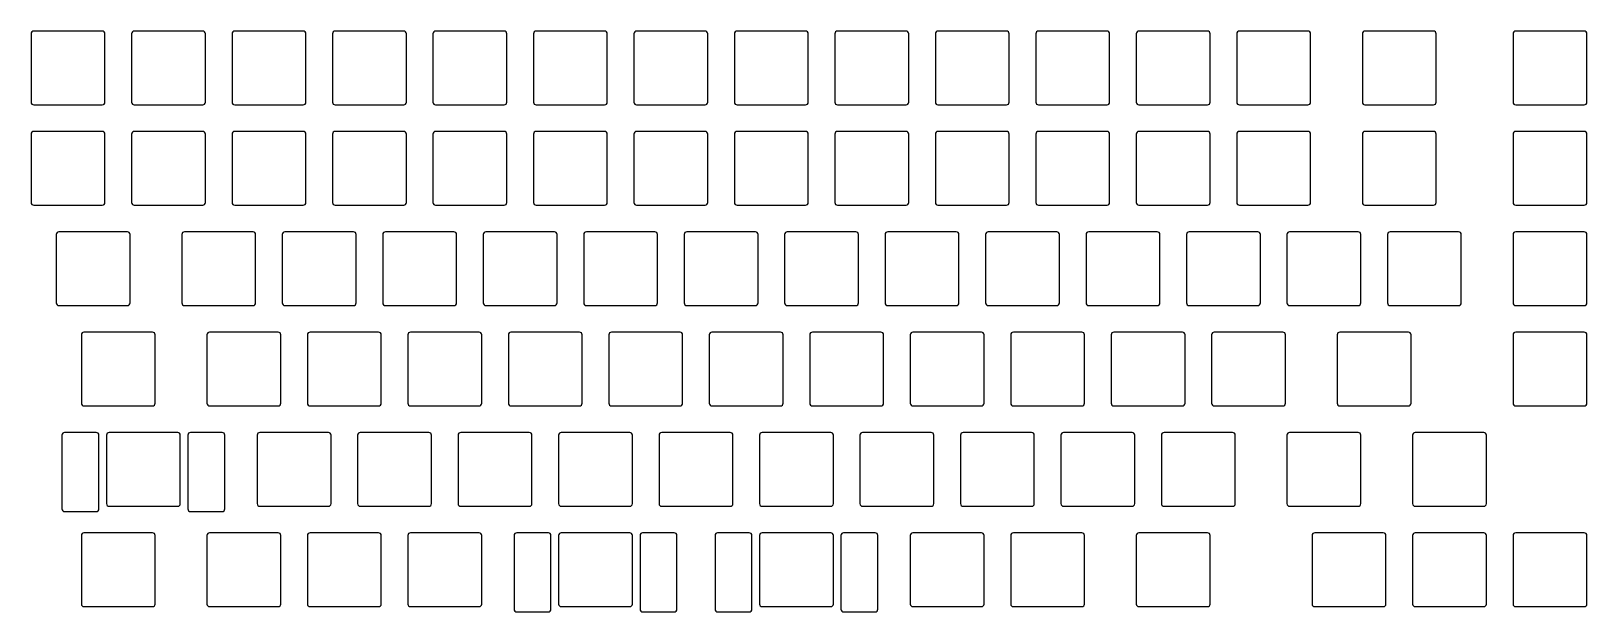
# Model space of a CAD drawing. Header units: millimetres. Extents: x 3 to 298, y -113 to -3.
import ezdxf

# ---------------------------------------------------------------- set-up
doc = ezdxf.new("R2010")
doc.units = ezdxf.units.MM

msp = doc.modelspace()

# ---------------------------------------------------------------- linework, layer by layer
for p, q in [((16.025, -2.525), (3.025, -2.525)), ((35.075, -2.525), (22.075, -2.525)), ((54.125, -2.525), (41.125, -2.525)), ((73.175, -2.525), (60.175, -2.525)), ((92.225, -2.525), (79.225, -2.525)), ((111.275, -2.525), (98.275, -2.525)), ((130.325, -2.525), (117.325, -2.525)), ((149.375, -2.525), (136.375, -2.525)), ((168.425, -2.525), (155.425, -2.525)), ((187.475, -2.525), (174.475, -2.525)), ((206.525, -2.525), (193.525, -2.525)), ((225.575, -2.525), (212.575, -2.525)), ((244.625, -2.525), (231.625, -2.525)), ((268.4375, -2.525), (255.4375, -2.525)), ((297.0125, -2.525), (284.0125, -2.525)), ((2.525, -3.025), (2.525, -16.025)), ((16.525, -16.025), (16.525, -3.025)), ((21.575, -3.025), (21.575, -16.025)), ((35.575, -16.025), (35.575, -3.025)), ((40.625, -3.025), (40.625, -16.025)), ((54.625, -16.025), (54.625, -3.025)), ((59.675, -3.025), (59.675, -16.025)), ((73.675, -16.025), (73.675, -3.025)), ((78.725, -3.025), (78.725, -16.025)), ((92.725, -16.025), (92.725, -3.025)), ((97.775, -3.025), (97.775, -16.025)), ((111.775, -16.025), (111.775, -3.025)), ((116.825, -3.025), (116.825, -16.025)), ((130.825, -16.025), (130.825, -3.025)), ((135.875, -3.025), (135.875, -16.025)), ((149.875, -16.025), (149.875, -3.025)), ((154.925, -3.025), (154.925, -16.025)), ((168.925, -16.025), (168.925, -3.025)), ((173.975, -3.025), (173.975, -16.025)), ((187.975, -16.025), (187.975, -3.025)), ((193.025, -3.025), (193.025, -16.025)), ((207.025, -16.025), (207.025, -3.025)), ((212.075, -3.025), (212.075, -16.025)), ((226.075, -16.025), (226.075, -3.025)), ((231.125, -3.025), (231.125, -16.025)), ((245.125, -16.025), (245.125, -3.025)), ((254.9375, -3.025), (254.9375, -16.025)), ((268.9375, -16.025), (268.9375, -3.025)), ((283.5125, -3.025), (283.5125, -16.025)), ((297.5125, -16.025), (297.5125, -3.025)), ((3.025, -16.525), (16.025, -16.525)), ((22.075, -16.525), (35.075, -16.525)), ((41.125, -16.525), (54.125, -16.525)), ((60.175, -16.525), (73.175, -16.525)), ((79.225, -16.525), (92.225, -16.525)), ((98.275, -16.525), (111.275, -16.525)), ((117.325, -16.525), (130.325, -16.525)), ((136.375, -16.525), (149.375, -16.525)), ((155.425, -16.525), (168.425, -16.525)), ((174.475, -16.525), (187.475, -16.525)), ((193.525, -16.525), (206.525, -16.525)), ((212.575, -16.525), (225.575, -16.525)), ((231.625, -16.525), (244.625, -16.525)), ((255.4375, -16.525), (268.4375, -16.525)), ((284.0125, -16.525), (297.0125, -16.525)), ((2.525, -22.075), (2.525, -35.075)), ((16.025, -21.575), (3.025, -21.575)), ((16.525, -35.075), (16.525, -22.075)), ((21.575, -22.075), (21.575, -35.075)), ((35.075, -21.575), (22.075, -21.575)), ((35.575, -35.075), (35.575, -22.075)), ((40.625, -22.075), (40.625, -35.075)), ((54.125, -21.575), (41.125, -21.575)), ((54.625, -35.075), (54.625, -22.075)), ((59.675, -22.075), (59.675, -35.075)), ((73.175, -21.575), (60.175, -21.575)), ((73.675, -35.075), (73.675, -22.075)), ((78.725, -22.075), (78.725, -35.075)), ((92.225, -21.575), (79.225, -21.575)), ((92.725, -35.075), (92.725, -22.075)), ((97.775, -22.075), (97.775, -35.075)), ((111.275, -21.575), (98.275, -21.575)), ((111.775, -35.075), (111.775, -22.075)), ((116.825, -22.075), (116.825, -35.075)), ((130.325, -21.575), (117.325, -21.575)), ((130.825, -35.075), (130.825, -22.075)), ((135.875, -22.075), (135.875, -35.075)), ((149.375, -21.575), (136.375, -21.575)), ((149.875, -35.075), (149.875, -22.075)), ((154.925, -22.075), (154.925, -35.075)), ((168.425, -21.575), (155.425, -21.575)), ((168.925, -35.075), (168.925, -22.075)), ((173.975, -22.075), (173.975, -35.075)), ((187.475, -21.575), (174.475, -21.575)), ((187.975, -35.075), (187.975, -22.075)), ((193.025, -22.075), (193.025, -35.075)), ((206.525, -21.575), (193.525, -21.575)), ((207.025, -35.075), (207.025, -22.075)), ((212.075, -22.075), (212.075, -35.075)), ((225.575, -21.575), (212.575, -21.575)), ((226.075, -35.075), (226.075, -22.075)), ((231.125, -22.075), (231.125, -35.075)), ((244.625, -21.575), (231.625, -21.575)), ((245.125, -35.075), (245.125, -22.075)), ((254.9375, -22.075), (254.9375, -35.075)), ((268.4375, -21.575), (255.4375, -21.575)), ((268.9375, -35.075), (268.9375, -22.075)), ((283.5125, -22.075), (283.5125, -35.075)), ((297.0125, -21.575), (284.0125, -21.575)), ((297.5125, -35.075), (297.5125, -22.075)), ((3.025, -35.575), (16.025, -35.575)), ((22.075, -35.575), (35.075, -35.575)), ((41.125, -35.575), (54.125, -35.575)), ((60.175, -35.575), (73.175, -35.575)), ((79.225, -35.575), (92.225, -35.575)), ((98.275, -35.575), (111.275, -35.575)), ((117.325, -35.575), (130.325, -35.575)), ((136.375, -35.575), (149.375, -35.575)), ((155.425, -35.575), (168.425, -35.575)), ((174.475, -35.575), (187.475, -35.575)), ((193.525, -35.575), (206.525, -35.575)), ((212.575, -35.575), (225.575, -35.575)), ((231.625, -35.575), (244.625, -35.575)), ((255.4375, -35.575), (268.4375, -35.575)), ((284.0125, -35.575), (297.0125, -35.575)), ((7.2875, -41.125), (7.2875, -54.125)), ((20.7875, -40.625), (7.7875, -40.625)), ((21.2875, -54.125), (21.2875, -41.125)), ((31.1, -41.125), (31.1, -54.125)), ((44.6, -40.625), (31.6, -40.625)), ((45.1, -54.125), (45.1, -41.125)), ((50.15, -41.125), (50.15, -54.125)), ((63.65, -40.625), (50.65, -40.625)), ((64.15, -54.125), (64.15, -41.125)), ((69.2, -41.125), (69.2, -54.125)), ((82.7, -40.625), (69.7, -40.625)), ((83.2, -54.125), (83.2, -41.125)), ((88.25, -41.125), (88.25, -54.125)), ((101.75, -40.625), (88.75, -40.625)), ((102.25, -54.125), (102.25, -41.125)), ((107.3, -41.125), (107.3, -54.125)), ((120.8, -40.625), (107.8, -40.625)), ((121.3, -54.125), (121.3, -41.125)), ((126.35, -41.125), (126.35, -54.125)), ((139.85, -40.625), (126.85, -40.625)), ((140.35, -54.125), (140.35, -41.125)), ((145.4, -41.125), (145.4, -54.125)), ((158.9, -40.625), (145.9, -40.625)), ((159.4, -54.125), (159.4, -41.125)), ((164.45, -41.125), (164.45, -54.125)), ((177.95, -40.625), (164.95, -40.625)), ((178.45, -54.125), (178.45, -41.125)), ((183.5, -41.125), (183.5, -54.125)), ((197, -40.625), (184, -40.625)), ((197.5, -54.125), (197.5, -41.125)), ((202.55, -41.125), (202.55, -54.125)), ((216.05, -40.625), (203.05, -40.625)), ((216.55, -54.125), (216.55, -41.125)), ((221.6, -41.125), (221.6, -54.125)), ((235.1, -40.625), (222.1, -40.625)), ((235.6, -54.125), (235.6, -41.125)), ((240.65, -41.125), (240.65, -54.125)), ((254.15, -40.625), (241.15, -40.625)), ((254.65, -54.125), (254.65, -41.125)), ((259.7, -41.125), (259.7, -54.125)), ((273.2, -40.625), (260.2, -40.625)), ((273.7, -54.125), (273.7, -41.125)), ((283.5125, -41.125), (283.5125, -54.125)), ((297.0125, -40.625), (284.0125, -40.625)), ((297.5125, -54.125), (297.5125, -41.125)), ((7.7875, -54.625), (20.7875, -54.625)), ((31.6, -54.625), (44.6, -54.625)), ((50.65, -54.625), (63.65, -54.625)), ((69.7, -54.625), (82.7, -54.625)), ((88.75, -54.625), (101.75, -54.625)), ((107.8, -54.625), (120.8, -54.625)), ((126.85, -54.625), (139.85, -54.625)), ((145.9, -54.625), (158.9, -54.625)), ((164.95, -54.625), (177.95, -54.625)), ((184, -54.625), (197, -54.625)), ((203.05, -54.625), (216.05, -54.625)), ((222.1, -54.625), (235.1, -54.625)), ((241.15, -54.625), (254.15, -54.625)), ((260.2, -54.625), (273.2, -54.625)), ((284.0125, -54.625), (297.0125, -54.625)), ((12.05, -60.175), (12.05, -73.175)), ((25.55, -59.675), (12.55, -59.675)), ((26.05, -73.175), (26.05, -60.175)), ((35.8625, -60.175), (35.8625, -73.175)), ((49.3625, -59.675), (36.3625, -59.675)), ((49.8625, -73.175), (49.8625, -60.175)), ((54.9125, -60.175), (54.9125, -73.175)), ((68.4125, -59.675), (55.4125, -59.675)), ((68.9125, -73.175), (68.9125, -60.175)), ((73.9625, -60.175), (73.9625, -73.175)), ((87.4625, -59.675), (74.4625, -59.675)), ((87.9625, -73.175), (87.9625, -60.175)), ((93.0125, -60.175), (93.0125, -73.175)), ((106.5125, -59.675), (93.5125, -59.675)), ((107.0125, -73.175), (107.0125, -60.175)), ((112.0625, -60.175), (112.0625, -73.175)), ((125.5625, -59.675), (112.5625, -59.675)), ((126.0625, -73.175), (126.0625, -60.175)), ((131.1125, -60.175), (131.1125, -73.175)), ((144.6125, -59.675), (131.6125, -59.675)), ((145.1125, -73.175), (145.1125, -60.175)), ((150.1625, -60.175), (150.1625, -73.175)), ((163.6625, -59.675), (150.6625, -59.675)), ((164.1625, -73.175), (164.1625, -60.175)), ((169.2125, -60.175), (169.2125, -73.175)), ((182.7125, -59.675), (169.7125, -59.675)), ((183.2125, -73.175), (183.2125, -60.175)), ((188.2625, -60.175), (188.2625, -73.175)), ((201.7625, -59.675), (188.7625, -59.675)), ((202.2625, -73.175), (202.2625, -60.175)), ((207.3125, -60.175), (207.3125, -73.175)), ((220.8125, -59.675), (207.8125, -59.675)), ((221.3125, -73.175), (221.3125, -60.175)), ((226.3625, -60.175), (226.3625, -73.175)), ((239.8625, -59.675), (226.8625, -59.675)), ((240.3625, -73.175), (240.3625, -60.175)), ((250.175, -60.175), (250.175, -73.175)), ((263.675, -59.675), (250.675, -59.675)), ((264.175, -73.175), (264.175, -60.175)), ((283.5125, -60.175), (283.5125, -73.175)), ((297.0125, -59.675), (284.0125, -59.675)), ((297.5125, -73.175), (297.5125, -60.175)), ((12.55, -73.675), (25.55, -73.675)), ((36.3625, -73.675), (49.3625, -73.675)), ((55.4125, -73.675), (68.4125, -73.675)), ((74.4625, -73.675), (87.4625, -73.675)), ((93.5125, -73.675), (106.5125, -73.675)), ((112.5625, -73.675), (125.5625, -73.675)), ((131.6125, -73.675), (144.6125, -73.675)), ((150.6625, -73.675), (163.6625, -73.675)), ((169.7125, -73.675), (182.7125, -73.675)), ((188.7625, -73.675), (201.7625, -73.675)), ((207.8125, -73.675), (220.8125, -73.675)), ((226.8625, -73.675), (239.8625, -73.675)), ((250.675, -73.675), (263.675, -73.675)), ((284.0125, -73.675), (297.0125, -73.675)), ((8.3745, -79.225), (8.3745, -93.225)), ((14.8745, -78.725), (8.8745, -78.725)), ((15.3745, -93.225), (15.3745, -79.225)), ((16.8125, -79.225), (16.8125, -92.225)), ((30.3125, -78.725), (17.3125, -78.725)), ((30.8125, -92.225), (30.8125, -79.225)), ((32.2505, -79.225), (32.2505, -93.225)), ((38.7505, -78.725), (32.7505, -78.725)), ((39.2505, -93.225), (39.2505, -79.225)), ((45.3875, -79.225), (45.3875, -92.225)), ((58.8875, -78.725), (45.8875, -78.725)), ((59.3875, -92.225), (59.3875, -79.225)), ((64.4375, -79.225), (64.4375, -92.225)), ((77.9375, -78.725), (64.9375, -78.725)), ((78.4375, -92.225), (78.4375, -79.225)), ((83.4875, -79.225), (83.4875, -92.225)), ((96.9875, -78.725), (83.9875, -78.725)), ((97.4875, -92.225), (97.4875, -79.225)), ((102.5375, -79.225), (102.5375, -92.225)), ((116.0375, -78.725), (103.0375, -78.725)), ((116.5375, -92.225), (116.5375, -79.225)), ((121.5875, -79.225), (121.5875, -92.225)), ((135.0875, -78.725), (122.0875, -78.725)), ((135.5875, -92.225), (135.5875, -79.225)), ((140.6375, -79.225), (140.6375, -92.225)), ((154.1375, -78.725), (141.1375, -78.725)), ((154.6375, -92.225), (154.6375, -79.225)), ((159.6875, -79.225), (159.6875, -92.225)), ((173.1875, -78.725), (160.1875, -78.725)), ((173.6875, -92.225), (173.6875, -79.225)), ((178.7375, -79.225), (178.7375, -92.225)), ((192.2375, -78.725), (179.2375, -78.725)), ((192.7375, -92.225), (192.7375, -79.225)), ((197.7875, -79.225), (197.7875, -92.225)), ((211.2875, -78.725), (198.2875, -78.725)), ((211.7875, -92.225), (211.7875, -79.225)), ((216.8375, -79.225), (216.8375, -92.225)), ((230.3375, -78.725), (217.3375, -78.725)), ((230.8375, -92.225), (230.8375, -79.225)), ((240.65, -79.225), (240.65, -92.225)), ((254.15, -78.725), (241.15, -78.725)), ((254.65, -92.225), (254.65, -79.225)), ((264.4625, -79.225), (264.4625, -92.225)), ((277.9625, -78.725), (264.9625, -78.725)), ((278.4625, -92.225), (278.4625, -79.225)), ((8.8745, -93.725), (14.8745, -93.725)), ((17.3125, -92.725), (30.3125, -92.725)), ((32.7505, -93.725), (38.7505, -93.725)), ((45.8875, -92.725), (58.8875, -92.725)), ((64.9375, -92.725), (77.9375, -92.725)), ((83.9875, -92.725), (96.9875, -92.725)), ((103.0375, -92.725), (116.0375, -92.725)), ((122.0875, -92.725), (135.0875, -92.725)), ((141.1375, -92.725), (154.1375, -92.725)), ((160.1875, -92.725), (173.1875, -92.725)), ((179.2375, -92.725), (192.2375, -92.725)), ((198.2875, -92.725), (211.2875, -92.725)), ((217.3375, -92.725), (230.3375, -92.725)), ((241.15, -92.725), (254.15, -92.725)), ((264.9625, -92.725), (277.9625, -92.725)), ((12.05, -98.275), (12.05, -111.275)), ((25.55, -97.775), (12.55, -97.775)), ((26.05, -111.275), (26.05, -98.275)), ((35.8625, -98.275), (35.8625, -111.275)), ((49.3625, -97.775), (36.3625, -97.775)), ((49.8625, -111.275), (49.8625, -98.275)), ((54.9125, -98.275), (54.9125, -111.275)), ((68.4125, -97.775), (55.4125, -97.775)), ((68.9125, -111.275), (68.9125, -98.275)), ((73.9625, -98.275), (73.9625, -111.275)), ((87.4625, -97.775), (74.4625, -97.775)), ((87.9625, -111.275), (87.9625, -98.275)), ((94.0995, -98.275), (94.0995, -112.275)), ((100.5995, -97.775), (94.5995, -97.775)), ((101.0995, -112.275), (101.0995, -98.275)), ((102.5375, -98.275), (102.5375, -111.275)), ((116.0375, -97.775), (103.0375, -97.775)), ((116.5375, -111.275), (116.5375, -98.275)), ((117.9755, -98.275), (117.9755, -112.275)), ((124.4755, -97.775), (118.4755, -97.775)), ((124.9755, -112.275), (124.9755, -98.275)), ((132.1995, -98.275), (132.1995, -112.275)), ((138.6995, -97.775), (132.6995, -97.775)), ((139.1995, -112.275), (139.1995, -98.275)), ((140.6375, -98.275), (140.6375, -111.275)), ((154.1375, -97.775), (141.1375, -97.775)), ((154.6375, -111.275), (154.6375, -98.275)), ((156.0755, -98.275), (156.0755, -112.275)), ((162.5755, -97.775), (156.5755, -97.775)), ((163.0755, -112.275), (163.0755, -98.275)), ((169.2125, -98.275), (169.2125, -111.275)), ((182.7125, -97.775), (169.7125, -97.775)), ((183.2125, -111.275), (183.2125, -98.275)), ((188.2625, -98.275), (188.2625, -111.275)), ((201.7625, -97.775), (188.7625, -97.775)), ((202.2625, -111.275), (202.2625, -98.275)), ((212.075, -98.275), (212.075, -111.275)), ((225.575, -97.775), (212.575, -97.775)), ((226.075, -111.275), (226.075, -98.275)), ((245.4125, -98.275), (245.4125, -111.275)), ((258.9125, -97.775), (245.9125, -97.775)), ((259.4125, -111.275), (259.4125, -98.275)), ((264.4625, -98.275), (264.4625, -111.275)), ((277.9625, -97.775), (264.9625, -97.775)), ((278.4625, -111.275), (278.4625, -98.275)), ((283.5125, -98.275), (283.5125, -111.275)), ((297.0125, -97.775), (284.0125, -97.775)), ((297.5125, -111.275), (297.5125, -98.275)), ((12.55, -111.775), (25.55, -111.775)), ((36.3625, -111.775), (49.3625, -111.775)), ((55.4125, -111.775), (68.4125, -111.775)), ((74.4625, -111.775), (87.4625, -111.775)), ((103.0375, -111.775), (116.0375, -111.775)), ((141.1375, -111.775), (154.1375, -111.775)), ((169.7125, -111.775), (182.7125, -111.775)), ((188.7625, -111.775), (201.7625, -111.775)), ((212.575, -111.775), (225.575, -111.775)), ((245.9125, -111.775), (258.9125, -111.775)), ((264.9625, -111.775), (277.9625, -111.775)), ((284.0125, -111.775), (297.0125, -111.775)), ((94.5995, -112.775), (100.5995, -112.775)), ((118.4755, -112.775), (124.4755, -112.775)), ((132.6995, -112.775), (138.6995, -112.775)), ((156.5755, -112.775), (162.5755, -112.775))]:
    msp.add_line(p, q)
for centre, start, end in [((3.025, -3.025), 90, 180), ((16.025, -3.025), 0, 90), ((22.075, -3.025), 90, 180), ((35.075, -3.025), 0, 90), ((41.125, -3.025), 90, 180), ((54.125, -3.025), 0, 90), ((60.175, -3.025), 90, 180), ((73.175, -3.025), 0, 90), ((79.225, -3.025), 90, 180), ((92.225, -3.025), 0, 90), ((98.275, -3.025), 90, 180), ((111.275, -3.025), 0, 90), ((117.325, -3.025), 90, 180), ((130.325, -3.025), 0, 90), ((136.375, -3.025), 90, 180), ((149.375, -3.025), 0, 90), ((155.425, -3.025), 90, 180), ((168.425, -3.025), 0, 90), ((174.475, -3.025), 90, 180), ((187.475, -3.025), 0, 90), ((193.525, -3.025), 90, 180), ((206.525, -3.025), 0, 90), ((212.575, -3.025), 90, 180), ((225.575, -3.025), 0, 90), ((231.625, -3.025), 90, 180), ((244.625, -3.025), 0, 90), ((255.4375, -3.025), 90, 180), ((268.4375, -3.025), 0, 90), ((284.0125, -3.025), 90, 180), ((297.0125, -3.025), 0, 90), ((3.025, -16.025), 180, 270), ((16.025, -16.025), 270, 0), ((22.075, -16.025), 180, 270), ((35.075, -16.025), 270, 0), ((41.125, -16.025), 180, 270), ((54.125, -16.025), 270, 0), ((60.175, -16.025), 180, 270), ((73.175, -16.025), 270, 0), ((79.225, -16.025), 180, 270), ((92.225, -16.025), 270, 0), ((98.275, -16.025), 180, 270), ((111.275, -16.025), 270, 0), ((117.325, -16.025), 180, 270), ((130.325, -16.025), 270, 0), ((136.375, -16.025), 180, 270), ((149.375, -16.025), 270, 0), ((155.425, -16.025), 180, 270), ((168.425, -16.025), 270, 0), ((174.475, -16.025), 180, 270), ((187.475, -16.025), 270, 0), ((193.525, -16.025), 180, 270), ((206.525, -16.025), 270, 0), ((212.575, -16.025), 180, 270), ((225.575, -16.025), 270, 0), ((231.625, -16.025), 180, 270), ((244.625, -16.025), 270, 0), ((255.4375, -16.025), 180, 270), ((268.4375, -16.025), 270, 0), ((284.0125, -16.025), 180, 270), ((297.0125, -16.025), 270, 0), ((3.025, -22.075), 90, 180), ((16.025, -22.075), 0, 90), ((22.075, -22.075), 90, 180), ((35.075, -22.075), 0, 90), ((41.125, -22.075), 90, 180), ((54.125, -22.075), 0, 90), ((60.175, -22.075), 90, 180), ((73.175, -22.075), 0, 90), ((79.225, -22.075), 90, 180), ((92.225, -22.075), 0, 90), ((98.275, -22.075), 90, 180), ((111.275, -22.075), 0, 90), ((117.325, -22.075), 90, 180), ((130.325, -22.075), 0, 90), ((136.375, -22.075), 90, 180), ((149.375, -22.075), 0, 90), ((155.425, -22.075), 90, 180), ((168.425, -22.075), 0, 90), ((174.475, -22.075), 90, 180), ((187.475, -22.075), 0, 90), ((193.525, -22.075), 90, 180), ((206.525, -22.075), 0, 90), ((212.575, -22.075), 90, 180), ((225.575, -22.075), 0, 90), ((231.625, -22.075), 90, 180), ((244.625, -22.075), 0, 90), ((255.4375, -22.075), 90, 180), ((268.4375, -22.075), 0, 90), ((284.0125, -22.075), 90, 180), ((297.0125, -22.075), 0, 90), ((3.025, -35.075), 180, 270), ((16.025, -35.075), 270, 0), ((22.075, -35.075), 180, 270), ((35.075, -35.075), 270, 0), ((41.125, -35.075), 180, 270), ((54.125, -35.075), 270, 0), ((60.175, -35.075), 180, 270), ((73.175, -35.075), 270, 0), ((79.225, -35.075), 180, 270), ((92.225, -35.075), 270, 0), ((98.275, -35.075), 180, 270), ((111.275, -35.075), 270, 0), ((117.325, -35.075), 180, 270), ((130.325, -35.075), 270, 0), ((136.375, -35.075), 180, 270), ((149.375, -35.075), 270, 0), ((155.425, -35.075), 180, 270), ((168.425, -35.075), 270, 0), ((174.475, -35.075), 180, 270), ((187.475, -35.075), 270, 0), ((193.525, -35.075), 180, 270), ((206.525, -35.075), 270, 0), ((212.575, -35.075), 180, 270), ((225.575, -35.075), 270, 0), ((231.625, -35.075), 180, 270), ((244.625, -35.075), 270, 0), ((255.4375, -35.075), 180, 270), ((268.4375, -35.075), 270, 0), ((284.0125, -35.075), 180, 270), ((297.0125, -35.075), 270, 0), ((7.7875, -41.125), 90, 180), ((20.7875, -41.125), 0, 90), ((31.6, -41.125), 90, 180), ((44.6, -41.125), 0, 90), ((50.65, -41.125), 90, 180), ((63.65, -41.125), 0, 90), ((69.7, -41.125), 90, 180), ((82.7, -41.125), 0, 90), ((88.75, -41.125), 90, 180), ((101.75, -41.125), 0, 90), ((107.8, -41.125), 90, 180), ((120.8, -41.125), 0, 90), ((126.85, -41.125), 90, 180), ((139.85, -41.125), 0, 90), ((145.9, -41.125), 90, 180), ((158.9, -41.125), 0, 90), ((164.95, -41.125), 90, 180), ((177.95, -41.125), 0, 90), ((184, -41.125), 90, 180), ((197, -41.125), 0, 90), ((203.05, -41.125), 90, 180), ((216.05, -41.125), 0, 90), ((222.1, -41.125), 90, 180), ((235.1, -41.125), 0, 90), ((241.15, -41.125), 90, 180), ((254.15, -41.125), 0, 90), ((260.2, -41.125), 90, 180), ((273.2, -41.125), 0, 90), ((284.0125, -41.125), 90, 180), ((297.0125, -41.125), 0, 90), ((7.7875, -54.125), 180, 270), ((20.7875, -54.125), 270, 0), ((31.6, -54.125), 180, 270), ((44.6, -54.125), 270, 0), ((50.65, -54.125), 180, 270), ((63.65, -54.125), 270, 0), ((69.7, -54.125), 180, 270), ((82.7, -54.125), 270, 0), ((88.75, -54.125), 180, 270), ((101.75, -54.125), 270, 0), ((107.8, -54.125), 180, 270), ((120.8, -54.125), 270, 0), ((126.85, -54.125), 180, 270), ((139.85, -54.125), 270, 0), ((145.9, -54.125), 180, 270), ((158.9, -54.125), 270, 0), ((164.95, -54.125), 180, 270), ((177.95, -54.125), 270, 0), ((184, -54.125), 180, 270), ((197, -54.125), 270, 0), ((203.05, -54.125), 180, 270), ((216.05, -54.125), 270, 0), ((222.1, -54.125), 180, 270), ((235.1, -54.125), 270, 0), ((241.15, -54.125), 180, 270), ((254.15, -54.125), 270, 0), ((260.2, -54.125), 180, 270), ((273.2, -54.125), 270, 0), ((284.0125, -54.125), 180, 270), ((297.0125, -54.125), 270, 0), ((12.55, -60.175), 90, 180), ((25.55, -60.175), 0, 90), ((36.3625, -60.175), 90, 180), ((49.3625, -60.175), 0, 90), ((55.4125, -60.175), 90, 180), ((68.4125, -60.175), 0, 90), ((74.4625, -60.175), 90, 180), ((87.4625, -60.175), 0, 90), ((93.5125, -60.175), 90, 180), ((106.5125, -60.175), 0, 90), ((112.5625, -60.175), 90, 180), ((125.5625, -60.175), 0, 90), ((131.6125, -60.175), 90, 180), ((144.6125, -60.175), 0, 90), ((150.6625, -60.175), 90, 180), ((163.6625, -60.175), 0, 90), ((169.7125, -60.175), 90, 180), ((182.7125, -60.175), 0, 90), ((188.7625, -60.175), 90, 180), ((201.7625, -60.175), 0, 90), ((207.8125, -60.175), 90, 180), ((220.8125, -60.175), 0, 90), ((226.8625, -60.175), 90, 180), ((239.8625, -60.175), 0, 90), ((250.675, -60.175), 90, 180), ((263.675, -60.175), 0, 90), ((284.0125, -60.175), 90, 180), ((297.0125, -60.175), 0, 90), ((12.55, -73.175), 180, 270), ((25.55, -73.175), 270, 0), ((36.3625, -73.175), 180, 270), ((49.3625, -73.175), 270, 0), ((55.4125, -73.175), 180, 270), ((68.4125, -73.175), 270, 0), ((74.4625, -73.175), 180, 270), ((87.4625, -73.175), 270, 0), ((93.5125, -73.175), 180, 270), ((106.5125, -73.175), 270, 0), ((112.5625, -73.175), 180, 270), ((125.5625, -73.175), 270, 0), ((131.6125, -73.175), 180, 270), ((144.6125, -73.175), 270, 0), ((150.6625, -73.175), 180, 270), ((163.6625, -73.175), 270, 0), ((169.7125, -73.175), 180, 270), ((182.7125, -73.175), 270, 0), ((188.7625, -73.175), 180, 270), ((201.7625, -73.175), 270, 0), ((207.8125, -73.175), 180, 270), ((220.8125, -73.175), 270, 0), ((226.8625, -73.175), 180, 270), ((239.8625, -73.175), 270, 0), ((250.675, -73.175), 180, 270), ((263.675, -73.175), 270, 0), ((284.0125, -73.175), 180, 270), ((297.0125, -73.175), 270, 0), ((8.8745, -79.225), 90, 180), ((14.8745, -79.225), 0, 90), ((17.3125, -79.225), 90, 180), ((30.3125, -79.225), 0, 90), ((32.7505, -79.225), 90, 180), ((38.7505, -79.225), 0, 90), ((45.8875, -79.225), 90, 180), ((58.8875, -79.225), 0, 90), ((64.9375, -79.225), 90, 180), ((77.9375, -79.225), 0, 90), ((83.9875, -79.225), 90, 180), ((96.9875, -79.225), 0, 90), ((103.0375, -79.225), 90, 180), ((116.0375, -79.225), 0, 90), ((122.0875, -79.225), 90, 180), ((135.0875, -79.225), 0, 90), ((141.1375, -79.225), 90, 180), ((154.1375, -79.225), 0, 90), ((160.1875, -79.225), 90, 180), ((173.1875, -79.225), 0, 90), ((179.2375, -79.225), 90, 180), ((192.2375, -79.225), 0, 90), ((198.2875, -79.225), 90, 180), ((211.2875, -79.225), 0, 90), ((217.3375, -79.225), 90, 180), ((230.3375, -79.225), 0, 90), ((241.15, -79.225), 90, 180), ((254.15, -79.225), 0, 90), ((264.9625, -79.225), 90, 180), ((277.9625, -79.225), 0, 90), ((8.8745, -93.225), 180, 270), ((14.8745, -93.225), 270, 0), ((17.3125, -92.225), 180, 270), ((30.3125, -92.225), 270, 0), ((32.7505, -93.225), 180, 270), ((38.7505, -93.225), 270, 0), ((45.8875, -92.225), 180, 270), ((58.8875, -92.225), 270, 0), ((64.9375, -92.225), 180, 270), ((77.9375, -92.225), 270, 0), ((83.9875, -92.225), 180, 270), ((96.9875, -92.225), 270, 0), ((103.0375, -92.225), 180, 270), ((116.0375, -92.225), 270, 0), ((122.0875, -92.225), 180, 270), ((135.0875, -92.225), 270, 0), ((141.1375, -92.225), 180, 270), ((154.1375, -92.225), 270, 0), ((160.1875, -92.225), 180, 270), ((173.1875, -92.225), 270, 0), ((179.2375, -92.225), 180, 270), ((192.2375, -92.225), 270, 0), ((198.2875, -92.225), 180, 270), ((211.2875, -92.225), 270, 0), ((217.3375, -92.225), 180, 270), ((230.3375, -92.225), 270, 0), ((241.15, -92.225), 180, 270), ((254.15, -92.225), 270, 0), ((264.9625, -92.225), 180, 270), ((277.9625, -92.225), 270, 0), ((12.55, -98.275), 90, 180), ((25.55, -98.275), 0, 90), ((36.3625, -98.275), 90, 180), ((49.3625, -98.275), 0, 90), ((55.4125, -98.275), 90, 180), ((68.4125, -98.275), 0, 90), ((74.4625, -98.275), 90, 180), ((87.4625, -98.275), 0, 90), ((94.5995, -98.275), 90, 180), ((100.5995, -98.275), 0, 90), ((103.0375, -98.275), 90, 180), ((116.0375, -98.275), 0, 90), ((118.4755, -98.275), 90, 180), ((124.4755, -98.275), 0, 90), ((132.6995, -98.275), 90, 180), ((138.6995, -98.275), 0, 90), ((141.1375, -98.275), 90, 180), ((154.1375, -98.275), 0, 90), ((156.5755, -98.275), 90, 180), ((162.5755, -98.275), 0, 90), ((169.7125, -98.275), 90, 180), ((182.7125, -98.275), 0, 90), ((188.7625, -98.275), 90, 180), ((201.7625, -98.275), 0, 90), ((212.575, -98.275), 90, 180), ((225.575, -98.275), 0, 90), ((245.9125, -98.275), 90, 180), ((258.9125, -98.275), 0, 90), ((264.9625, -98.275), 90, 180), ((277.9625, -98.275), 0, 90), ((284.0125, -98.275), 90, 180), ((297.0125, -98.275), 0, 90), ((12.55, -111.275), 180, 270), ((25.55, -111.275), 270, 0), ((36.3625, -111.275), 180, 270), ((49.3625, -111.275), 270, 0), ((55.4125, -111.275), 180, 270), ((68.4125, -111.275), 270, 0), ((74.4625, -111.275), 180, 270), ((87.4625, -111.275), 270, 0), ((103.0375, -111.275), 180, 270), ((116.0375, -111.275), 270, 0), ((141.1375, -111.275), 180, 270), ((154.1375, -111.275), 270, 0), ((169.7125, -111.275), 180, 270), ((182.7125, -111.275), 270, 0), ((188.7625, -111.275), 180, 270), ((201.7625, -111.275), 270, 0), ((212.575, -111.275), 180, 270), ((225.575, -111.275), 270, 0), ((245.9125, -111.275), 180, 270), ((258.9125, -111.275), 270, 0), ((264.9625, -111.275), 180, 270), ((277.9625, -111.275), 270, 0), ((284.0125, -111.275), 180, 270), ((297.0125, -111.275), 270, 0), ((94.5995, -112.275), 180, 270), ((100.5995, -112.275), 270, 0), ((118.4755, -112.275), 180, 270), ((124.4755, -112.275), 270, 0), ((132.6995, -112.275), 180, 270), ((138.6995, -112.275), 270, 0), ((156.5755, -112.275), 180, 270), ((162.5755, -112.275), 270, 0)]:
    msp.add_arc(centre, 0.5, start, end)

doc.saveas('drawing.dxf')
